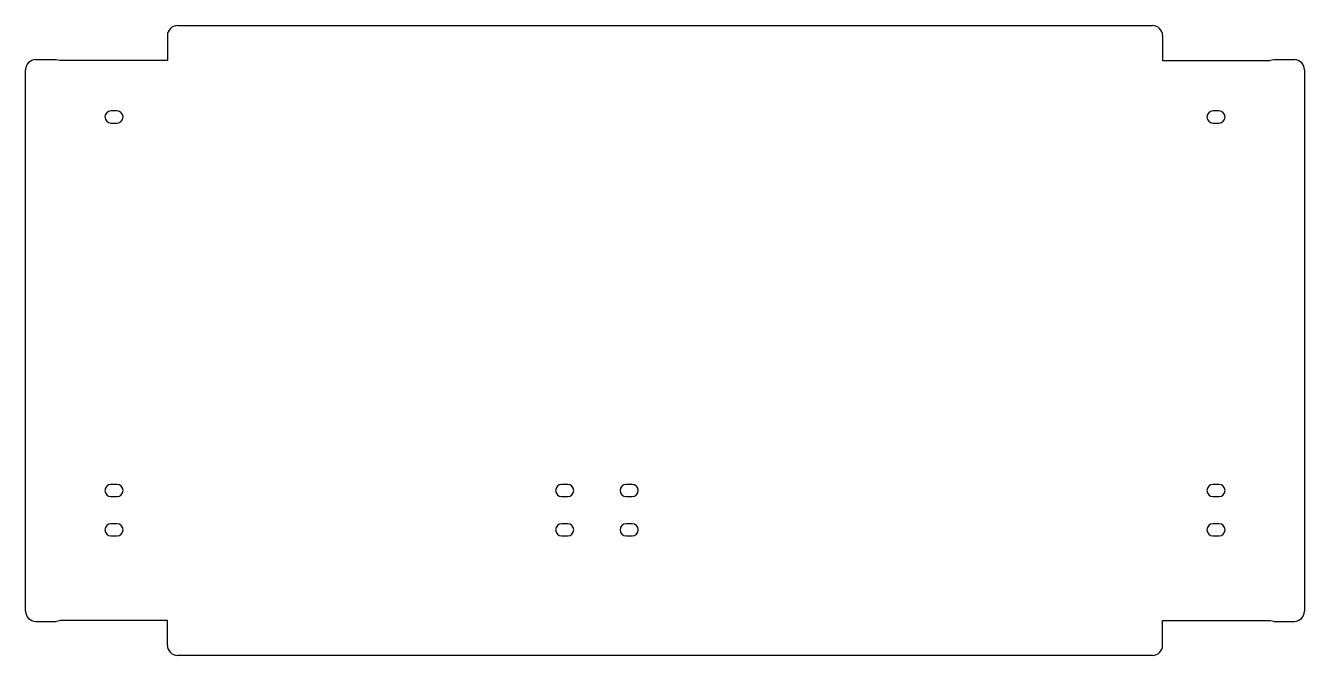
# Model space of a CAD drawing. Header units: millimetres. Extents: x 0 to 635, y 0 to 313.
import ezdxf

# ---------------------------------------------------------------- set-up
doc = ezdxf.new("R2010")
doc.units = ezdxf.units.MM

msp = doc.modelspace()

# ---------------------------------------------------------------- linework, layer by layer
at = {"color": 7, "linetype": 'Continuous', "lineweight": 25}
for p, q in [((75.4, 312.8), (559.4, 312.8)), ((70.4, 307.8), (70.4, 295.4)), ((564.4, 307.8), (564.4, 295.4)), ((5, 295.89), (15.2, 295.89)), ((15.2, 295.89), (16.99, 295.63)), ((16.99, 295.63), (16.99, 295.4)), ((70.4, 295.4), (16.99, 295.4)), ((564.4, 295.4), (617.81, 295.4)), ((617.81, 295.63), (619.6, 295.89)), ((617.81, 295.4), (617.81, 295.63)), ((619.6, 295.89), (629.8, 295.89)), ((0, 21.91), (0, 290.89)), ((634.8, 290.89), (634.8, 21.91)), ((45.4, 270.4), (42.4, 270.4)), ((592.4, 270.4), (589.4, 270.4)), ((42.4, 264.4), (45.4, 264.4)), ((589.4, 264.4), (592.4, 264.4)), ((45.4, 84.9), (42.4, 84.9)), ((269.1, 84.9), (266.1, 84.9)), ((301.1, 84.9), (298.1, 84.9)), ((592.4, 84.9), (589.4, 84.9)), ((42.4, 78.9), (45.4, 78.9)), ((266.1, 78.9), (269.1, 78.9)), ((298.1, 78.9), (301.1, 78.9)), ((589.4, 78.9), (592.4, 78.9)), ((45.4, 65.4), (42.4, 65.4)), ((269.1, 65.4), (266.1, 65.4)), ((301.1, 65.4), (298.1, 65.4)), ((592.4, 65.4), (589.4, 65.4)), ((42.4, 59.4), (45.4, 59.4)), ((266.1, 59.4), (269.1, 59.4)), ((298.1, 59.4), (301.1, 59.4)), ((589.4, 59.4), (592.4, 59.4)), ((5, 16.91), (15.2, 16.91)), ((16.99, 17.17), (15.2, 16.91)), ((70.4, 17.4), (16.99, 17.4)), ((16.99, 17.4), (16.99, 17.17)), ((70.4, 5), (70.4, 17.4)), ((564.4, 17.4), (617.81, 17.4)), ((564.4, 5), (564.4, 17.4)), ((617.81, 17.17), (617.81, 17.4)), ((619.6, 16.91), (617.81, 17.17)), ((619.6, 16.91), (629.8, 16.91)), ((559.4, 0), (75.4, 0))]:
    msp.add_line(p, q, dxfattribs=at)
for centre, radius, start, end in [((75.4, 307.8), 5, 90, 180), ((559.4, 307.8), 5, 0, 90), ((5, 290.89), 5, 90, 180), ((629.8, 290.89), 5, 0, 90), ((42.4, 267.4), 3, 90, 270), ((45.4, 267.4), 3, 270, 90), ((589.4, 267.4), 3, 90, 270), ((592.4, 267.4), 3, 270, 90), ((42.4, 81.9), 3, 90, 270), ((45.4, 81.9), 3, 270, 90), ((266.1, 81.9), 3, 90, 270), ((269.1, 81.9), 3, 270, 90), ((298.1, 81.9), 3, 90, 270), ((301.1, 81.9), 3, 270, 90), ((589.4, 81.9), 3, 90, 270), ((592.4, 81.9), 3, 270, 90), ((42.4, 62.4), 3, 90, 270), ((45.4, 62.4), 3, 270, 90), ((266.1, 62.4), 3, 90, 270), ((269.1, 62.4), 3, 270, 90), ((298.1, 62.4), 3, 90, 270), ((301.1, 62.4), 3, 270, 90), ((589.4, 62.4), 3, 90, 270), ((592.4, 62.4), 3, 270, 90), ((5, 21.91), 5, 180, 270), ((629.8, 21.91), 5, 270, 0), ((75.4, 5), 5, 180, 270), ((559.4, 5), 5, 270, 0)]:
    msp.add_arc(centre, radius, start, end, dxfattribs=at)

doc.saveas('drawing.dxf')
